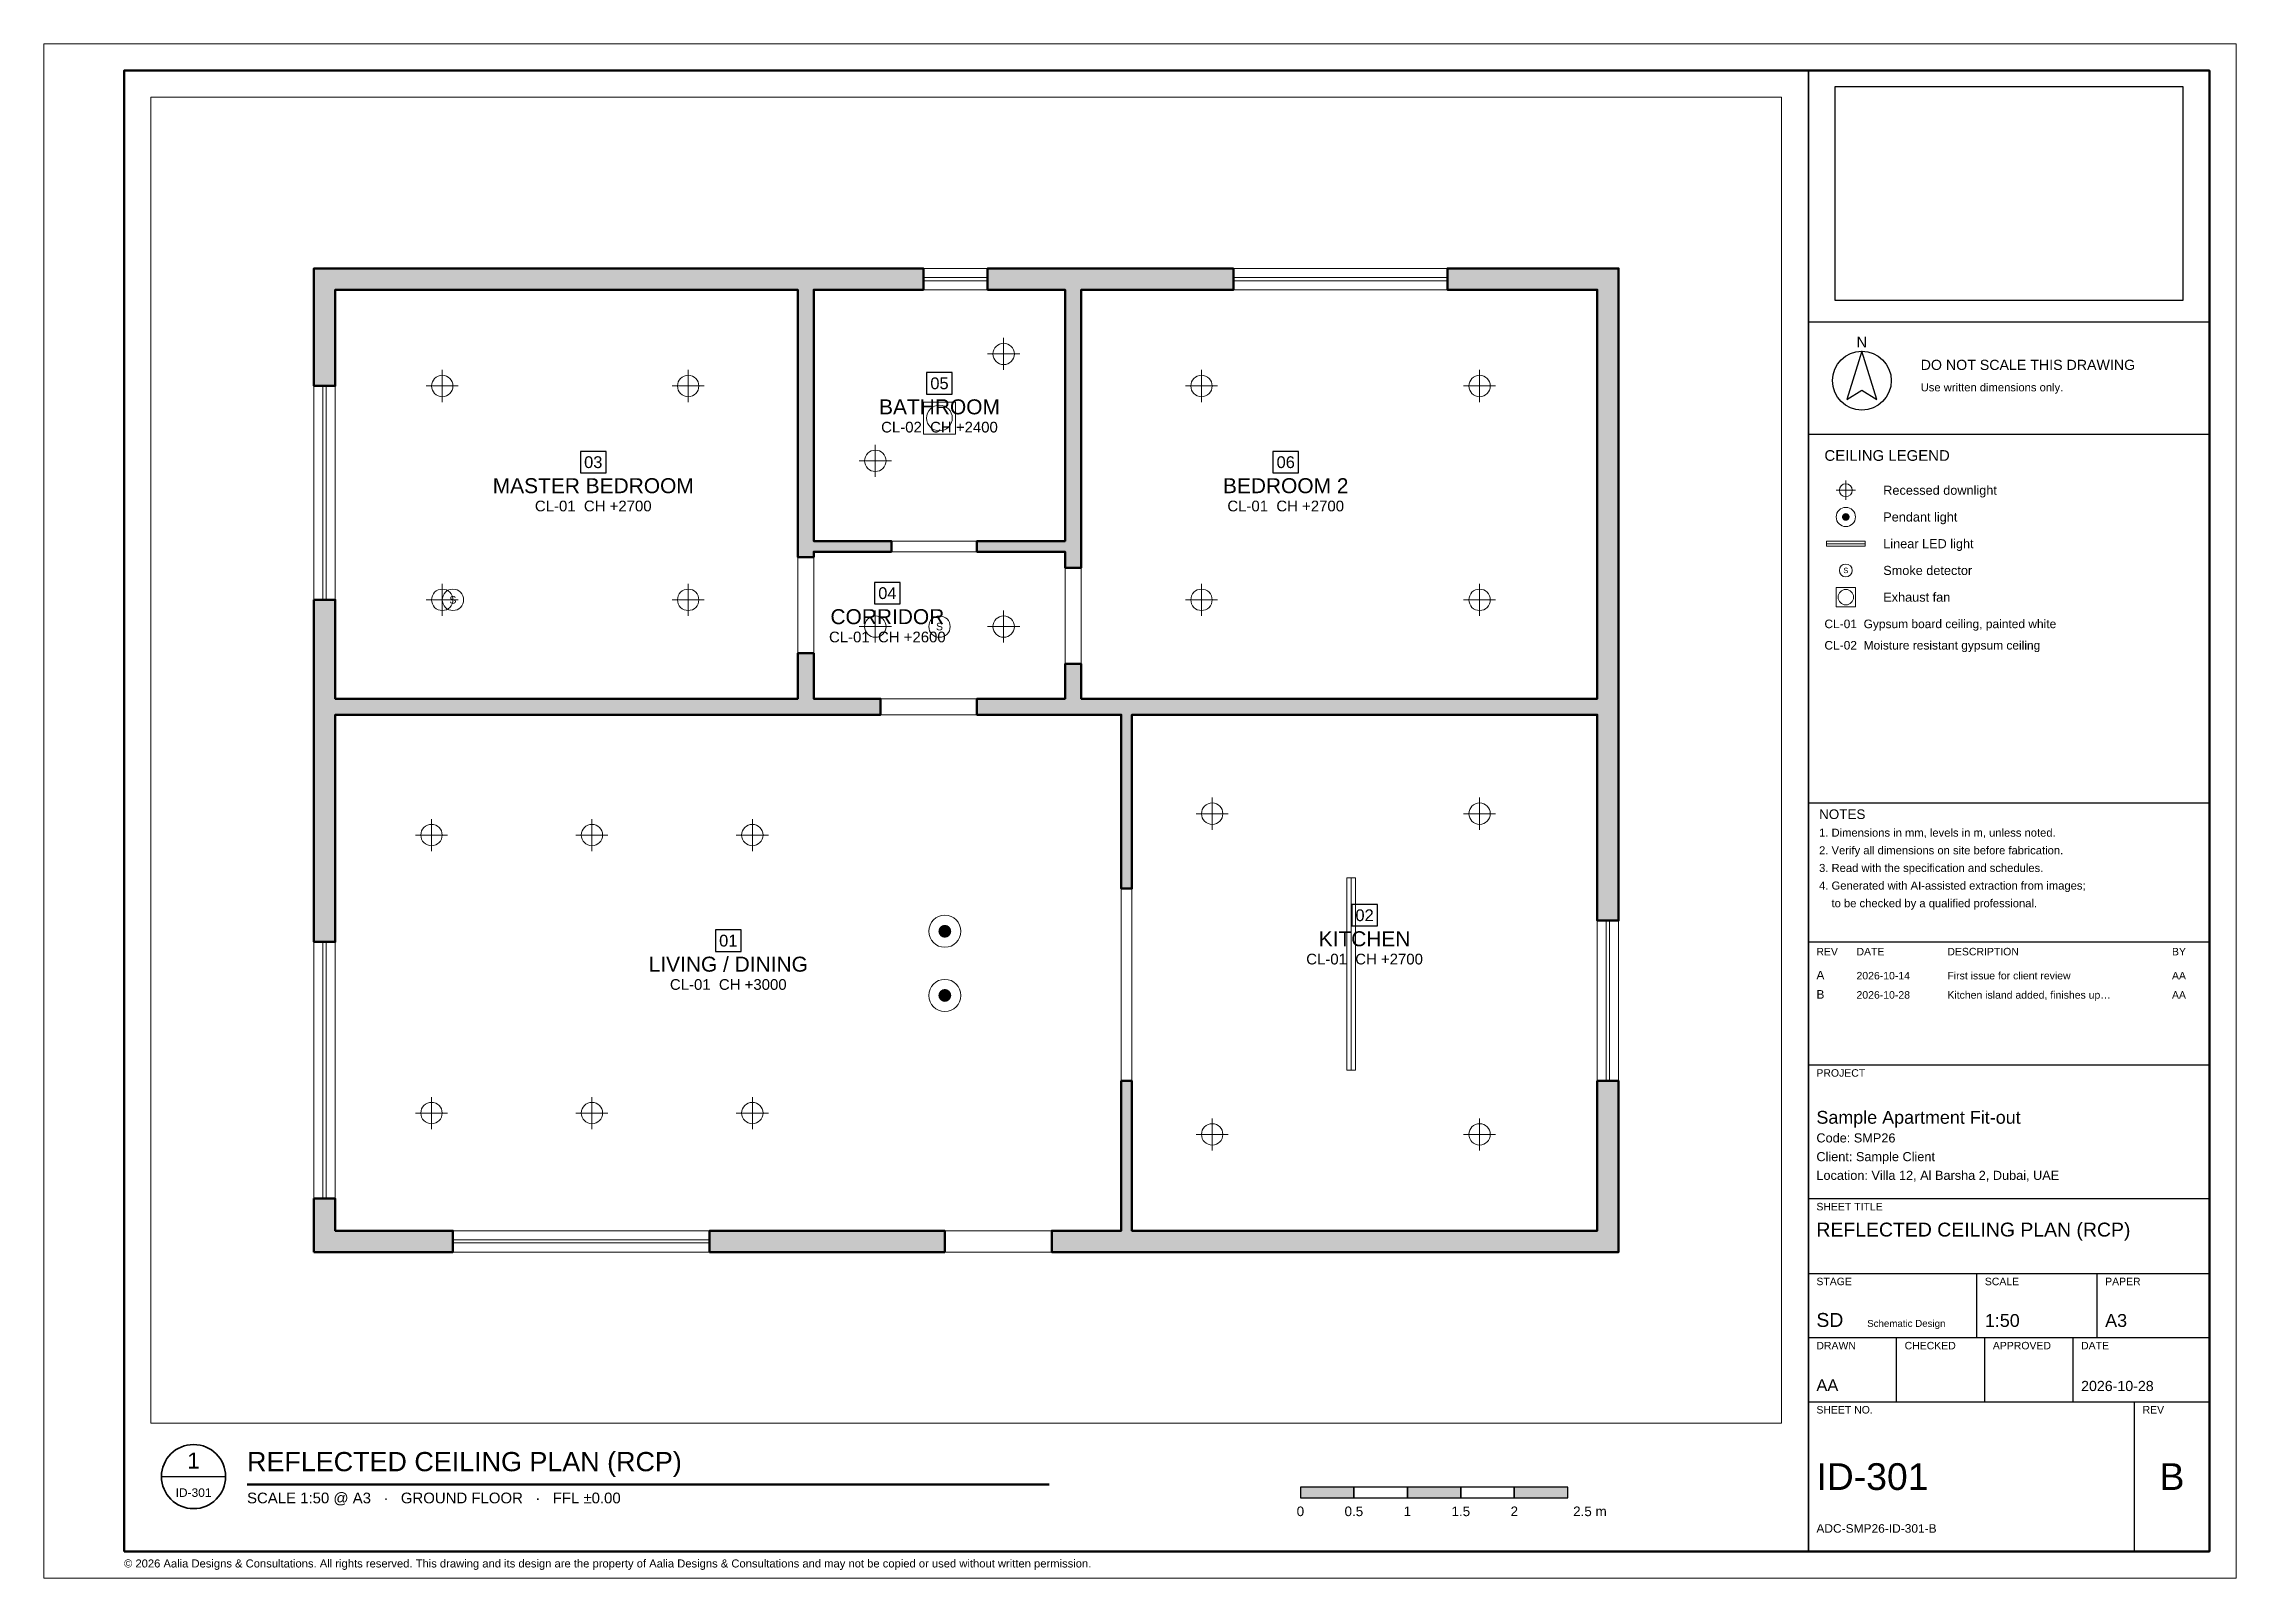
# Paper-space layout 'ID-301 Reflected ceiling plan (RCP)' of a CAD drawing. Header units: millimetres. Extents: x 5 to 415, y 5 to 292.
# The model-space entities are those that its viewports show. They can reach past a viewport. Long polylines and large blocks are cut down to what shows.
import ezdxf
from ezdxf.enums import TextEntityAlignment as Align

# ---------------------------------------------------------------- set-up
doc = ezdxf.new("R2010")
doc.units = ezdxf.units.MM
for name, color, linetype, lineweight in [('A-DOOR-HEAD', 7, 'Continuous', 18), ('A-GLAZ', 7, 'Continuous', 18), ('A-WALL', 7, 'Continuous', 50), ('A-WALL-PATT', 8, 'Continuous', 0), ('G-ANNO-TEXT', 7, 'Continuous', 18), ('G-ANNO-TTLB', 7, 'Continuous', 25), ('G-ROOM-NAME', 7, 'Continuous', 25), ('I-CLNG', 7, 'Continuous', 18), ('I-CLNG-IDEN', 7, 'Continuous', 18)]:
    doc.layers.add(name, color=color, linetype=linetype, lineweight=lineweight)
doc.layers.add('G-ANNO-NPLT', color=8, linetype='Continuous', lineweight=0, plot=False)
doc.styles.add('ADC', font='arial.ttf')
picture_1 = doc.add_image_def('image1.png', size_in_pixel=(1400, 861))

msp = doc.modelspace()

# ---------------------------------------------------------------- hatches: boundary and pattern name
at = {"layer": 'A-WALL-PATT'}
for color, points in [(8, [(0, 8900), (0, 9100), (200, 9100), (5700, 9100), (5700, 8900), (4675, 8900), (4525, 8900), (200, 8900), (200, 8000), (0, 8000)]), (8, [(8600, 9100), (8600, 8900), (7175, 8900), (7025, 8900), (6300, 8900), (6300, 9100)]), (8, [(12000, 9100), (12200, 9100), (12200, 8900), (12200, 3000), (12000, 3000), (12000, 4925), (12000, 5075), (12000, 8900), (10600, 8900), (10600, 9100)]), (8, [(4525, 8900), (4675, 8900), (4675, 6550), (4675, 6450), (4675, 6400), (4525, 6400)]), (8, [(7025, 6450), (7025, 6550), (7025, 8900), (7175, 8900), (7175, 6300), (7025, 6300)]), (9, [(4675, 6550), (5400, 6550), (5400, 6450), (4675, 6450)]), (9, [(7025, 6550), (7025, 6450), (6200, 6450), (6200, 6550)]), (8, [(0, 6000), (200, 6000), (200, 5075), (200, 4925), (200, 2800), (0, 2800)]), (8, [(4675, 4925), (4525, 4925), (200, 4925), (200, 5075), (4525, 5075), (4525, 5500), (4675, 5500), (4675, 5075), (5300, 5075), (5300, 4925)]), (8, [(7025, 4925), (6200, 4925), (6200, 5075), (7025, 5075), (7025, 5400), (7175, 5400), (7175, 5075), (12000, 5075), (12000, 4925), (7650, 4925), (7550, 4925), (7175, 4925)]), (9, [(7550, 4925), (7650, 4925), (7650, 3300), (7550, 3300)]), (8, [(12200, 100), (12200, -100), (12000, -100), (6900, -100), (6900, 100), (7550, 100), (7650, 100), (12000, 100), (12000, 1500), (12200, 1500)]), (9, [(7550, 100), (7550, 1500), (7650, 1500), (7650, 100)]), (8, [(0, -100), (0, 100), (0, 400), (200, 400), (200, 100), (1300, 100), (1300, -100), (200, -100)]), (8, [(3700, -100), (3700, 100), (5900, 100), (5900, -100)])]:
    msp.add_hatch(color=color, dxfattribs=at).paths.add_polyline_path(points)
at = {"layer": 'I-CLNG'}
h = msp.add_hatch(color=256, dxfattribs=at)
edge = h.paths.add_edge_path()
edge.add_arc((5900, 2900), 60, 0, 360)
h = msp.add_hatch(color=256, dxfattribs=at)
edge = h.paths.add_edge_path()
edge.add_arc((5900, 2300), 60, 0, 360)

# ---------------------------------------------------------------- linework, layer by layer
at = {"layer": 'A-DOOR-HEAD'}
for p, q in [((6300, 9100), (5700, 9100)), ((10600, 9100), (8600, 9100)), ((6300, 8900), (5700, 8900)), ((10600, 8900), (8600, 8900)), ((0, 8000), (0, 6000)), ((200, 8000), (200, 6000)), ((4525, 5500), (4525, 6400)), ((4675, 5500), (4675, 6400)), ((5400, 6550), (6200, 6550)), ((5400, 6450), (6200, 6450)), ((7025, 5400), (7025, 6300)), ((7175, 5400), (7175, 6300)), ((5300, 5075), (6200, 5075)), ((5300, 4925), (6200, 4925)), ((7550, 1500), (7550, 3300)), ((7650, 1500), (7650, 3300)), ((12000, 1500), (12000, 3000)), ((12200, 1500), (12200, 3000)), ((0, 2800), (0, 400)), ((200, 2800), (200, 400)), ((1300, 100), (3700, 100)), ((5900, 100), (6900, 100)), ((1300, -100), (3700, -100)), ((5900, -100), (6900, -100))]:
    msp.add_line(p, q, dxfattribs=at)
at = {"layer": 'A-GLAZ'}
for p, q in [((6300, 9100), (5700, 9100)), ((10600, 9100), (8600, 9100)), ((6300, 9015), (5700, 9015)), ((6300, 8985), (5700, 8985)), ((6300, 8900), (5700, 8900)), ((10600, 9015), (8600, 9015)), ((10600, 8985), (8600, 8985)), ((10600, 8900), (8600, 8900)), ((0, 8000), (0, 6000)), ((85, 8000), (85, 6000)), ((115, 8000), (115, 6000)), ((200, 8000), (200, 6000)), ((12000, 1500), (12000, 3000)), ((12085, 1500), (12085, 3000)), ((12115, 1500), (12115, 3000)), ((12200, 1500), (12200, 3000)), ((0, 2800), (0, 400)), ((85, 2800), (85, 400)), ((115, 2800), (115, 400)), ((200, 2800), (200, 400)), ((1300, 100), (3700, 100)), ((1300, 15), (3700, 15)), ((1300, -15), (3700, -15)), ((1300, -100), (3700, -100))]:
    msp.add_line(p, q, dxfattribs=at)
at = {"layer": 'A-WALL'}
for points in [[(0, 8900), (0, 9100), (200, 9100), (5700, 9100), (5700, 8900), (4675, 8900), (4675, 6550), (5400, 6550), (5400, 6450), (4675, 6450), (4675, 6400), (4525, 6400), (4525, 8900), (200, 8900), (200, 8000), (0, 8000)], [(8600, 9100), (8600, 8900), (7175, 8900), (7175, 6300), (7025, 6300), (7025, 6450), (6200, 6450), (6200, 6550), (7025, 6550), (7025, 8900), (6300, 8900), (6300, 9100)], [(12000, 9100), (12200, 9100), (12200, 8900), (12200, 3000), (12000, 3000), (12000, 4925), (7650, 4925), (7650, 3300), (7550, 3300), (7550, 4925), (7175, 4925), (7025, 4925), (6200, 4925), (6200, 5075), (7025, 5075), (7025, 5400), (7175, 5400), (7175, 5075), (12000, 5075), (12000, 8900), (10600, 8900), (10600, 9100)], [(0, 6000), (200, 6000), (200, 5075), (4525, 5075), (4525, 5500), (4675, 5500), (4675, 5075), (5300, 5075), (5300, 4925), (4675, 4925), (4525, 4925), (200, 4925), (200, 2800), (0, 2800)], [(12200, 100), (12200, -100), (12000, -100), (6900, -100), (6900, 100), (7550, 100), (7550, 1500), (7650, 1500), (7650, 100), (12000, 100), (12000, 1500), (12200, 1500)], [(0, -100), (0, 100), (0, 400), (200, 400), (200, 100), (1300, 100), (1300, -100), (200, -100)], [(3700, -100), (3700, 100), (5900, 100), (5900, -100)]]:
    msp.add_lwpolyline(points, close=True, dxfattribs=at)
at = {"layer": 'G-ROOM-NAME'}
for points in [[(5730, 7925), (5970, 7925), (5970, 8125), (5730, 8125)], [(2492.5, 7187.5), (2732.5, 7187.5), (2732.5, 7387.5), (2492.5, 7387.5)], [(8967.5, 7187.5), (9207.5, 7187.5), (9207.5, 7387.5), (8967.5, 7387.5)], [(5242.5, 5962.5), (5482.5, 5962.5), (5482.5, 6162.5), (5242.5, 6162.5)], [(9705, 2950), (9945, 2950), (9945, 3150), (9705, 3150)], [(3755, 2712.5), (3995, 2712.5), (3995, 2912.5), (3755, 2912.5)]]:
    msp.add_lwpolyline(points, close=True, dxfattribs=at)
at = {"layer": 'I-CLNG'}
for p, q in [((6450, 8150), (6450, 8450)), ((6300, 8300), (6600, 8300)), ((1050, 8000), (1350, 8000)), ((1200, 7850), (1200, 8150)), ((3350, 8000), (3650, 8000)), ((3500, 7850), (3500, 8150)), ((8150, 8000), (8450, 8000)), ((8300, 7850), (8300, 8150)), ((10750, 8000), (11050, 8000)), ((10900, 7850), (10900, 8150)), ((5250, 7150), (5250, 7450)), ((5100, 7300), (5400, 7300)), ((1200, 5850), (1200, 6150)), ((3500, 5850), (3500, 6150)), ((8300, 5850), (8300, 6150)), ((10900, 5850), (10900, 6150)), ((1050, 6000), (1350, 6000)), ((3350, 6000), (3650, 6000)), ((8150, 6000), (8450, 6000)), ((10750, 6000), (11050, 6000)), ((5100, 5750), (5400, 5750)), ((5250, 5600), (5250, 5900)), ((6300, 5750), (6600, 5750)), ((6450, 5600), (6450, 5900)), ((8400, 3850), (8400, 4150)), ((10900, 3850), (10900, 4150)), ((1100, 3650), (1100, 3950)), ((2600, 3650), (2600, 3950)), ((4100, 3650), (4100, 3950)), ((8250, 4000), (8550, 4000)), ((10750, 4000), (11050, 4000)), ((950, 3800), (1250, 3800)), ((2450, 3800), (2750, 3800)), ((3950, 3800), (4250, 3800)), ((9700, 1600), (9700, 3400)), ((1100, 1050), (1100, 1350)), ((2600, 1050), (2600, 1350)), ((4100, 1050), (4100, 1350)), ((950, 1200), (1250, 1200)), ((2450, 1200), (2750, 1200)), ((3950, 1200), (4250, 1200)), ((8400, 850), (8400, 1150)), ((10900, 850), (10900, 1150)), ((8250, 1000), (8550, 1000)), ((10750, 1000), (11050, 1000))]:
    msp.add_line(p, q, dxfattribs=at)
for points in [[(5700, 7550), (6000, 7550), (6000, 7850), (5700, 7850)], [(9740, 1600), (9740, 3400), (9660, 3400), (9660, 1600)]]:
    msp.add_lwpolyline(points, close=True, dxfattribs=at)
for centre, radius in [((6450, 8300), 100), ((1200, 8000), 100), ((3500, 8000), 100), ((8300, 8000), 100), ((10900, 8000), 100), ((5850, 7700), 120), ((5250, 7300), 100), ((1200, 6000), 100), ((1300, 6000), 100), ((3500, 6000), 100), ((8300, 6000), 100), ((10900, 6000), 100), ((5250, 5750), 100), ((5850, 5750), 100), ((6450, 5750), 100), ((8400, 4000), 100), ((10900, 4000), 100), ((1100, 3800), 100), ((2600, 3800), 100), ((4100, 3800), 100), ((5900, 2900), 150), ((5900, 2300), 150), ((1100, 1200), 100), ((2600, 1200), 100), ((4100, 1200), 100), ((8400, 1000), 100), ((10900, 1000), 100)]:
    msp.add_circle(centre, radius, dxfattribs=at)

# ---------------------------------------------------------------- texts
at = {"layer": 'G-ROOM-NAME', "style": 'ADC'}
for s, height, p in [('05', 110, (5850, 8025)), ('BATHROOM', 140, (5850, 7805)), ('03', 110, (2612.5, 7287.5)), ('06', 110, (9087.5, 7287.5)), ('MASTER BEDROOM', 140, (2612.5, 7067.5)), ('BEDROOM 2', 140, (9087.5, 7067.5)), ('04', 110, (5362.5, 6062.5)), ('CORRIDOR', 140, (5362.5, 5842.5)), ('02', 110, (9825, 3050)), ('KITCHEN', 140, (9825, 2830)), ('LIVING / DINING', 140, (3875, 2592.5)), ('01', 110, (3875, 2812.5))]:
    msp.add_text(s, height=height, dxfattribs=at).set_placement(p, align=Align.MIDDLE_CENTER)
at = {"layer": 'I-CLNG', "style": 'ADC'}
for p in [(1300, 6000), (5850, 5750)]:
    msp.add_text('S', height=70, dxfattribs=at).set_placement(p, align=Align.MIDDLE_CENTER)
at = {"layer": 'I-CLNG-IDEN', "style": 'ADC'}
for s, p in [('CL-02  CH +2400', (5850, 7615)), ('CL-01  CH +2700', (2612.5, 6877.5)), ('CL-01  CH +2700', (9087.5, 6877.5)), ('CL-01  CH +2600', (5362.5, 5652.5)), ('CL-01  CH +2700', (9825, 2640)), ('CL-01  CH +3000', (3875, 2402.5))]:
    msp.add_text(s, height=100, dxfattribs=at).set_placement(p, align=Align.MIDDLE_CENTER)

psp = doc.layouts.new('ID-301 Reflected ceiling plan (RCP)')

# ---------------------------------------------------------------- hatches: boundary and pattern name
at = {"layer": 'G-ANNO-TEXT'}
h = psp.add_hatch(color=256, dxfattribs=at)
edge = h.paths.add_edge_path()
edge.add_arc((342, 203.5), 0.72, 0, 360)
at = {"layer": 'G-ANNO-TTLB'}
for points in [[(240, 20), (250, 20), (250, 22), (240, 22)], [(260, 20), (270, 20), (270, 22), (260, 22)], [(280, 20), (290, 20), (290, 22), (280, 22)]]:
    psp.add_hatch(color=7, dxfattribs=at).paths.add_polyline_path(points)

# ---------------------------------------------------------------- linework, layer by layer
at = {"layer": 'G-ANNO-TEXT'}
for p, q in [((342, 206.7), (342, 210.3)), ((340.2, 208.5), (343.8, 208.5)), ((338.4, 198.5), (345.6, 198.5))]:
    psp.add_line(p, q, dxfattribs=at)
for points in [[(338.4, 198.02), (345.6, 198.02), (345.6, 198.98), (338.4, 198.98)], [(340.2, 186.7), (343.8, 186.7), (343.8, 190.3), (340.2, 190.3)]]:
    psp.add_lwpolyline(points, close=True, dxfattribs=at)
for centre, radius in [((342, 208.5), 1.2), ((342, 203.5), 1.8), ((342, 193.5), 1.2), ((342, 188.5), 1.44)]:
    psp.add_circle(centre, radius, dxfattribs=at)
at = {"layer": 'G-ANNO-TTLB', "lineweight": 35}
psp.add_line((335, 10), (335, 287), dxfattribs=at)
at = {"layer": 'G-ANNO-TTLB'}
for p, q in [((335, 240), (410, 240)), ((335, 219), (410, 219)), ((335, 150), (410, 150)), ((335, 124), (410, 124)), ((335, 101), (410, 101)), ((335, 76), (410, 76)), ((335, 62), (410, 62)), ((366.5, 50), (366.5, 62)), ((389, 50), (389, 62)), ((335, 50), (410, 50)), ((351.5, 38), (351.5, 50)), ((368, 38), (368, 50)), ((384.5, 38), (384.5, 50)), ((335, 38), (410, 38)), ((396, 10), (396, 38)), ((27, 24), (39, 24))]:
    psp.add_line(p, q, dxfattribs=at)
at = {"layer": 'G-ANNO-TTLB', "lineweight": 50}
psp.add_line((43, 22.5), (193, 22.5), dxfattribs=at)
at = {"layer": 'G-ANNO-TTLB', "lineweight": 13}
psp.add_lwpolyline([(5, 5), (415, 5), (415, 292), (5, 292)], close=True, dxfattribs=at)
at = {"layer": 'G-ANNO-TTLB', "lineweight": 50}
psp.add_lwpolyline([(20, 10), (410, 10), (410, 287), (20, 287)], close=True, dxfattribs=at)
at = {"layer": 'G-ANNO-TTLB'}
for points in [[(345, 234.5), (342.2, 225.5), (345, 227.2), (347.8, 225.5)], [(240, 20), (250, 20), (250, 22), (240, 22)], [(250, 20), (260, 20), (260, 22), (250, 22)], [(260, 20), (270, 20), (270, 22), (260, 22)], [(270, 20), (280, 20), (280, 22), (270, 22)], [(280, 20), (290, 20), (290, 22), (280, 22)]]:
    psp.add_lwpolyline(points, close=True, dxfattribs=at)
psp.add_circle((345, 229), 5.5, dxfattribs=at)
at = {"layer": 'G-ANNO-TTLB', "lineweight": 35}
psp.add_circle((33, 24), 6, dxfattribs=at)

# ---------------------------------------------------------------- texts
at = {"layer": 'G-ANNO-TEXT', "style": 'ADC'}
psp.add_text('CEILING LEGEND', height=2, dxfattribs=at).set_placement((338, 214))
for s, height, p in [('Recessed downlight', 1.7, (349, 208.5)), ('Pendant light', 1.7, (349, 203.5)), ('Linear LED light', 1.7, (349, 198.5)), ('Smoke detector', 1.7, (349, 193.5)), ('Exhaust fan', 1.7, (349, 188.5)), ('CL-01  Gypsum board ceiling, painted white', 1.6, (338, 183.5)), ('CL-02  Moisture resistant gypsum ceiling', 1.6, (338, 179.5))]:
    psp.add_text(s, height=height, dxfattribs=at).set_placement(p, align=Align.MIDDLE_LEFT)
psp.add_text('S', height=1, dxfattribs=at).set_placement((342, 193.5), align=Align.MIDDLE_CENTER)
at = {"layer": 'G-ANNO-TTLB', "style": 'ADC'}
for s, height, p in [('N', 2, (345, 236.2)), ('1', 3, (33, 27)), ('B', 5, (403, 24)), ('ID-301', 1.6, (33, 21)), ('0', 1.8, (240, 17.5)), ('0.5', 1.8, (250, 17.5)), ('1', 1.8, (260, 17.5)), ('1.5', 1.8, (270, 17.5)), ('2', 1.8, (280, 17.5))]:
    psp.add_text(s, height=height, dxfattribs=at).set_placement(p, align=Align.MIDDLE_CENTER)
for s, height, p in [('DO NOT SCALE THIS DRAWING', 1.9, (356, 231)), ('Use written dimensions only.', 1.5, (356, 227)), ('NOTES', 1.8, (337, 147)), ('1. Dimensions in mm, levels in m, unless noted.', 1.5, (337, 143.7)), ('2. Verify all dimensions on site before fabrication.', 1.5, (337, 140.4)), ('4. Generated with AI-assisted extraction from images;', 1.5, (337, 133.8)), ('3. Read with the specification and schedules.', 1.5, (337, 137.1)), ('    to be checked by a qualified professional.', 1.5, (337, 130.5)), ('REV', 1.4, (336.5, 121.5)), ('DATE', 1.4, (344, 121.5)), ('DESCRIPTION', 1.4, (361, 121.5)), ('BY', 1.4, (403, 121.5)), ('A', 1.6, (336.5, 117)), ('B', 1.6, (336.5, 113.4)), ('2026-10-14', 1.4, (344, 117)), ('2026-10-28', 1.4, (344, 113.4)), ('First issue for client review', 1.4, (361, 117)), ('Kitchen island added, finishes up…', 1.4, (361, 113.4)), ('AA', 1.4, (403, 117)), ('AA', 1.4, (403, 113.4)), ('PROJECT', 1.4, (336.5, 98.8)), ('Sample Apartment Fit-out', 2.4, (336.5, 90)), ('Code: SMP26', 1.7, (336.5, 86.5)), ('Client: Sample Client', 1.7, (336.5, 83)), ('Location: Villa 12, Al Barsha 2, Dubai, UAE', 1.7, (336.5, 79.5)), ('SHEET TITLE', 1.4, (336.5, 73.8)), ('STAGE', 1.4, (336.5, 59.8)), ('SCALE', 1.4, (368, 59.8)), ('PAPER', 1.4, (390.5, 59.8)), ('SD', 2.6, (336.5, 52)), ('Schematic Design', 1.3, (346, 52)), ('1:50', 2.4, (368, 52)), ('A3', 2.4, (390.5, 52)), ('DRAWN', 1.4, (336.5, 47.8)), ('CHECKED', 1.4, (353, 47.8)), ('APPROVED', 1.4, (369.5, 47.8)), ('DATE', 1.4, (386, 47.8)), ('AA', 2.2, (336.5, 40)), ('2026-10-28', 1.9, (386, 40)), ('SHEET NO.', 1.4, (336.5, 35.8)), ('REV', 1.4, (397.5, 35.8)), ('REFLECTED CEILING PLAN (RCP)', 3.6, (43, 25)), ('SCALE 1:50 @ A3   ·   GROUND FLOOR   ·   FFL ±0.00', 2, (43, 19)), ('ADC-SMP26-ID-301-B', 1.6, (336.5, 13.5)), ('© 2026 Aalia Designs & Consultations. All rights reserved. This drawing and its design are the property of Aalia Designs & Consultations and may not be copied or used without written permission.', 1.5, (20, 7))]:
    psp.add_text(s, height=height, dxfattribs=at).set_placement(p)
for s, height, p in [('ID-301', 5, (336.5, 24)), ('2.5 m', 1.8, (291, 17.5))]:
    psp.add_text(s, height=height, dxfattribs=at).set_placement(p, align=Align.MIDDLE_LEFT)
at = {"layer": 'G-ANNO-TTLB', "insert": (336.5, 71.5), "char_height": 2.6, "width": 71, "attachment_point": 1, "style": 'ADC'}
psp.add_mtext('REFLECTED CEILING PLAN (RCP)', dxfattribs=at)

# ---------------------------------------------------------------- pictures from other files: only their frames are drawn
at = {"layer": 'G-ANNO-TTLB'}
image = psp.add_image(picture_1, insert=(339.98, 244), size_in_units=(65.04, 40), dxfattribs=at)

# ---------------------------------------------------------------- viewports
at = {"layer": 'G-ANNO-NPLT'}
psp.add_viewport(center=(177.5, 158), size=(305, 248), view_center_point=(6100, 4500), view_height=12400, dxfattribs=at)

doc.saveas('drawing.dxf')
